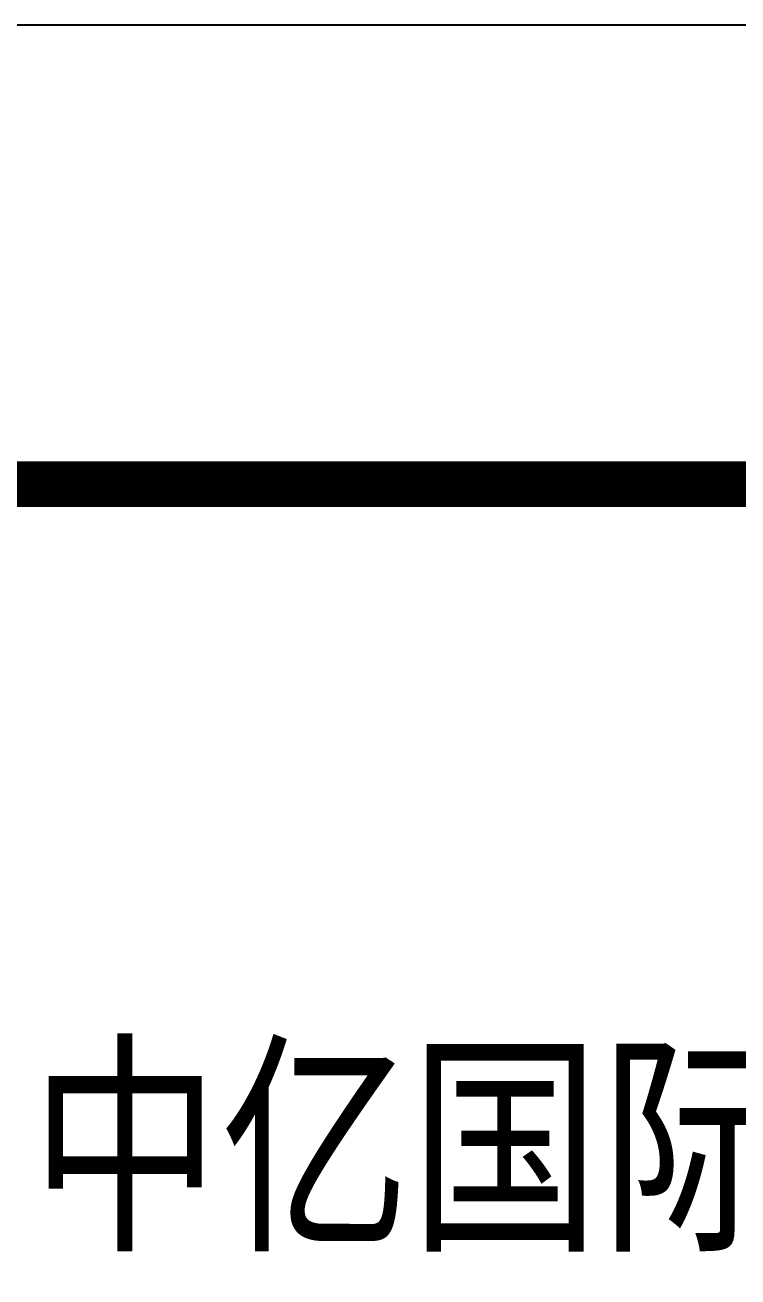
# Model space of a CAD drawing. Extents: x -695846 to 822170, y -413475 to 397179.
# Drawn here: x -468884 to -467332, y -326536 to -323810 of the extents above; entities that cross this region are included whole.
import ezdxf

# ---------------------------------------------------------------- set-up
doc = ezdxf.new("R2010")
doc.units = 0
doc.header["$LTSCALE"] = 1000
doc.header["$MEASUREMENT"] = 0
doc.layers.add('T-图框-175', color=175, linetype='Continuous')
doc.layers.add('TK', color=4, linetype='Continuous')
doc.styles.add('-宋体', font='', dxfattribs={"width": 0.8})
doc.styles.get('-宋体').set_extended_font_data('NSimSun')

# ---------------------------------------------------------------- blocks, each defined once
blk = doc.blocks.new('中亿国际')
at = {"layer": 'TK', "style": '-宋体', "width": 0.8}
blk.add_text('中亿国际设计集团有限公司', height=378.827, dxfattribs=at).set_placement((2527839.9, -168709.6))
blk = doc.blocks.new('3er1t35wer1t')
blk.add_line((320885.4, 303477.1), (313385.4, 303477.1))
at = {"layer": 'TK', "color": 7}
blk.add_lwpolyline([(313385.4, 263477.1), (313385.4, 303477.1), (320885.4, 303477.1), (320885.4, 263477.1)], close=True, dxfattribs=at)
at = {"lineweight": 20}
blk.add_blockref('中亿国际', (-2213347.2, 470556.4), dxfattribs=at)

msp = doc.modelspace()

# ---------------------------------------------------------------- linework, layer by layer
at = {"layer": 'T-图框-175'}
msp.add_lwpolyline([(-535779.7, -365809.8), (-461479.7, -365809.8), (-461479.7, -323809.8), (-535779.7, -323809.8)], close=True, dxfattribs=at)
at = {"layer": 'T-图框-175', "const_width": 100}
msp.add_lwpolyline([(-533279.7, -364809.8), (-462479.7, -364809.8), (-462479.7, -324809.8), (-533279.7, -324809.8)], close=True, dxfattribs=at)

# ---------------------------------------------------------------- block references
msp.add_blockref('3er1t35wer1t', (-783365.1, -628286.9))

doc.saveas('drawing.dxf')
